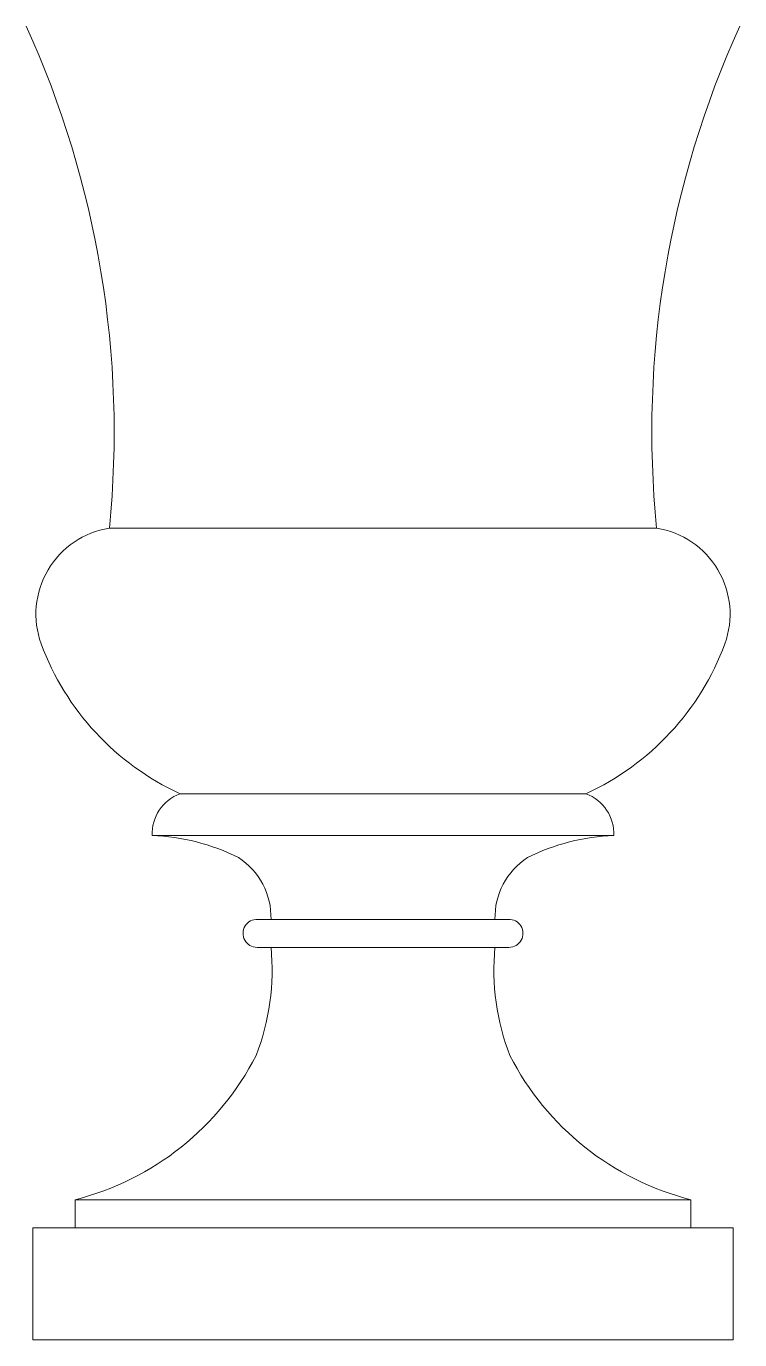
# Model space of a CAD drawing. Header units: millimetres. Extents: x 224.49 to 232.8, y 170.44 to 178.39.
# Drawn here: x 232.158 to 232.517, y 173.251 to 173.912 of the extents above; entities that cross this region are included whole.
import ezdxf

# ---------------------------------------------------------------- set-up
doc = ezdxf.new("R2010")
doc.units = ezdxf.units.MM
doc.layers.add('PROIEZIONI', color=145, linetype='Continuous', lineweight=13)

msp = doc.modelspace()

# ---------------------------------------------------------------- linework, layer by layer
at = {"layer": 'PROIEZIONI'}
for p, q in [((232.19944, 173.65955), (232.47474, 173.65955)), ((232.23497, 173.52587), (232.43921, 173.52587)), ((232.22094, 173.50479), (232.45325, 173.50479)), ((232.27399, 173.46264), (232.40019, 173.46264)), ((232.27371, 173.44855), (232.40048, 173.44855)), ((232.18216, 173.3215), (232.49203, 173.3215)), ((232.18216, 173.3074), (232.18216, 173.3215)), ((232.49203, 173.3074), (232.49203, 173.3215)), ((232.5133, 173.3074), (232.16088, 173.3074)), ((232.16088, 173.25102), (232.16088, 173.3074)), ((232.5133, 173.25102), (232.5133, 173.3074)), ((232.16088, 173.25102), (232.5133, 173.25102))]:
    msp.add_line(p, q, dxfattribs=at)
for centre, radius, start, end in [((231.70795, 173.70797), 0.49387, 354.37373, 24.42852), ((232.96623, 173.70797), 0.49387, 155.57148, 185.62627), ((232.20632, 173.61623), 0.04386, 99.02936, 199.87143), ((232.46786, 173.61623), 0.04386, 340.12857, 80.97064), ((232.29135, 173.6482), 0.1347, 200.36668, 245.25576), ((232.38284, 173.6482), 0.1347, 294.74424, 339.63332), ((232.24259, 173.50559), 0.02167, 110.59954, 182.1042), ((232.43159, 173.50559), 0.02167, 357.8958, 69.40046), ((232.21747, 173.40042), 0.10443, 63.32151, 88.09893), ((232.45671, 173.40042), 0.10443, 91.90107, 116.67849), ((232.24454, 173.46341), 0.03623, 358.7829, 56.82095), ((232.42965, 173.46341), 0.03623, 123.17905, 181.2171), ((232.27371, 173.4556), 0.00705, 87.65752, 270), ((232.40048, 173.4556), 0.00705, 270, 92.34248), ((232.16146, 173.43729), 0.11983, 338.89993, 5.3956), ((232.51273, 173.43729), 0.11983, 174.6044, 201.10007), ((232.14749, 173.4584), 0.14122, 284.20876, 332.93839), ((232.52669, 173.4584), 0.14122, 207.06161, 255.79124)]:
    msp.add_arc(centre, radius, start, end, dxfattribs=at)

doc.saveas('drawing.dxf')
